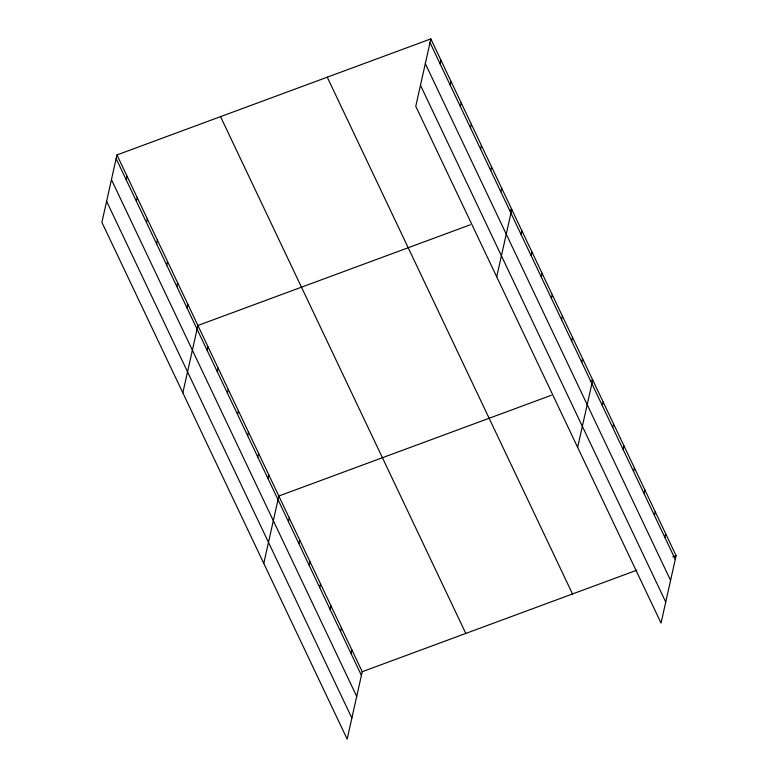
<?xml version="1.0" encoding="UTF-8"?>
<svg xmlns="http://www.w3.org/2000/svg" width="778" height="778" viewBox="0 0 778 778"><rect width="100%" height="100%" fill="white"/><g stroke="black" fill="none" stroke-linecap="round" stroke-linejoin="round"><path stroke-width="1.17" d="M116.963 154.939L101.899 222.323L347.163 739.1L362.227 671.715L116.963 154.939L430.837 38.9L676.101 555.677L661.037 623.061L415.773 106.285L430.837 38.9M126.26 179.932L127.077 176.256M136.374 201.249L137.2 197.573M146.497 222.566L147.314 218.89M156.611 243.884L157.428 240.208M166.725 265.201L167.552 261.525M176.849 286.518L177.666 282.842M186.963 307.835L187.78 304.159M182.84 392.861L197.904 325.476L470.34 224.754M207.201 350.47L208.018 346.794M217.315 371.787L218.132 368.111M227.429 393.104L228.255 389.428M237.553 414.421L238.369 410.745M247.667 435.738L248.483 432.062M257.781 457.056L258.607 453.38M267.904 478.373L268.721 474.697M263.781 563.398L278.835 496.014L551.281 395.292M288.444 521.649L289.26 517.973M298.869 543.618L299.686 539.942M309.284 565.577L310.111 561.901M319.709 587.536L320.536 583.87M440.124 63.893L440.951 60.217M330.135 609.505L330.961 605.829M450.248 85.21L451.065 81.534M340.56 631.464L341.377 627.797M460.362 106.528L461.189 102.852M350.985 653.432L351.802 649.756M470.476 127.845L471.303 124.169M480.6 149.162L481.417 145.486M490.714 170.479L491.54 166.803M500.828 191.796L501.654 188.12M496.704 276.822L511.768 209.438L509.59 210.245M521.065 234.431L521.882 230.755M531.18 255.748L532.006 252.072M541.303 277.065L542.12 273.389M551.417 298.382L552.234 294.706M561.531 319.7L562.358 316.024M571.655 341.017L572.472 337.341M581.769 362.334L582.586 358.658M577.646 447.36L592.71 379.975L590.531 380.782M602.308 405.61L603.135 401.934M612.733 427.569L613.55 423.903M623.159 449.538L623.975 445.862M633.584 471.497L634.401 467.831M644.009 493.466L644.826 489.79M654.424 515.425L655.251 511.749M664.85 537.394L665.676 533.718M362.227 671.715L636.851 570.186M672.824 556.892L676.101 555.677M430.01 42.576L675.275 559.353M425.313 63.602L670.578 580.378M420.47 85.259L665.735 602.036M327.256 77.197L572.52 593.974M220.544 116.651L465.808 633.428M116.146 158.615L361.41 675.392M111.439 179.64L356.713 696.417M106.605 201.298L351.87 718.075"/></g></svg>
